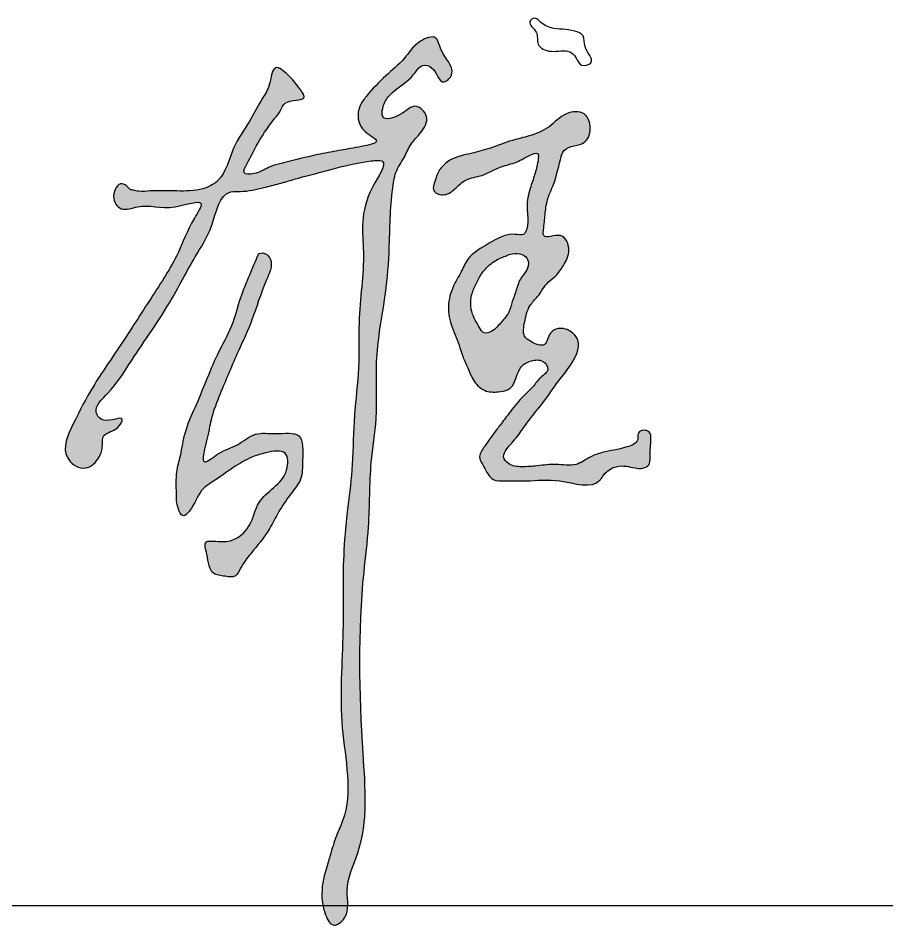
# Model space of a CAD drawing. Extents: x 30064 to 135164, y 17999 to 492668.
# Drawn here: x 111712 to 112420, y 91379 to 92123 of the extents above; entities that cross this region are included whole.
import ezdxf

# ---------------------------------------------------------------- set-up
doc = ezdxf.new("R2010")
doc.units = 0
doc.header["$LTSCALE"] = 1000
doc.header["$MEASUREMENT"] = 0
doc.layers.add('文字和字符', color=7, linetype='Continuous')

msp = doc.modelspace()

# ---------------------------------------------------------------- hatches: boundary and pattern name
at = {"layer": '文字和字符'}
h = msp.add_hatch(color=6, dxfattribs=at)
edge = h.paths.add_edge_path()
edge.add_spline(control_points=[(111819.29, 91981.94), (111819.53, 91981.94), (111844.03, 91982.06), (111859.39, 91981.59), (111880.75, 91992.03), (111884.78, 92016.98), (111900.08, 92037.16), (111909.1, 92055.64), (111917.75, 92067.93), (111918.81, 92087.53), (111933.77, 92075.37), (111938.66, 92068.48), (111949.96, 92054.07), (111928.92, 92057.72), (111925.87, 92046.78), (111916.55, 92036.43), (111906.71, 92021.08), (111900.54, 92008.01), (111892.98, 91995.24), (111906.89, 91995.68), (111916.3, 92002.35), (111935.63, 92006.68), (111954.67, 92011.66), (111975.62, 92015.27), (111988.24, 92017.58), (112010.09, 92021.86), (111988.18, 92031.41), (111987.41, 92048.65), (111998.42, 92063.03), (112010.42, 92075.61), (112027.32, 92089.12), (112035.4, 92103.57), (112052.58, 92110.14), (112055.84, 92097.81), (112060.67, 92090.02), (112066.83, 92081.16), (112064.19, 92073.61), (112055.06, 92067.72), (112052.6, 92083.15), (112039.61, 92085.74), (112032.18, 92072.27), (112019.64, 92065.92), (112010.9, 92055.97), (112008.69, 92049.09), (112007.41, 92038.33), (112025.23, 92043.34), (112034.85, 92055.13), (112048.44, 92041.87), (112040.35, 92029.3), (112031.56, 92020.57), (112026.55, 92008.56), (112019.98, 91999.42), (112015.05, 91976.2), (112015, 91944.74), (112012.64, 91902.62), (112006.17, 91869.17), (112002.76, 91833.53), (112005.47, 91798.52), (111997.69, 91755.09), (111998.8, 91712.99), (111988.53, 91634.2), (111990.25, 91546.12), (111998.18, 91456.59), (111976.4, 91414.82), (111983.28, 91391.82), (111967.44, 91379.2), (111954.55, 91407.27), (111963.58, 91429.96), (111970.28, 91454.87), (111985.91, 91486.92), (111971.42, 91545.93), (111977.87, 91618.44), (111975.68, 91678.94), (111980.27, 91724.02), (111985.15, 91760.55), (111984.74, 91798.56), (111990.5, 91837.09), (111988.29, 91881.23), (111996.5, 91932.59), (111988.15, 91970.38), (112016.02, 92008.44), (111987.14, 92005.03), (111966.76, 91999.37), (111941.49, 91992.93), (111924.53, 91987.81), (111909.92, 91984.19), (111897.08, 91981.04), (111875.96, 91982.68), (111871.29, 91951.72), (111853.16, 91924.93), (111833.22, 91885.04), (111806.35, 91848.52), (111789.33, 91820.08), (111771.06, 91804.36), (111782.04, 91790.98), (111800.28, 91800.84), (111791.97, 91785.4), (111778.88, 91785.05), (111782.16, 91766.87), (111766.68, 91750.27), (111744.7, 91767.07), (111757.79, 91795.32), (111772.71, 91823.95), (111796.42, 91857.68), (111818.97, 91893.37), (111842.3, 91928.58), (111849.9, 91952.1), (111866.78, 91977.58), (111832.12, 91964.14), (111815.7, 91972.95), (111795.22, 91964.15), (111786.33, 91977.21), (111793.92, 91990.43), (111800.47, 91986.02), (111802.47, 91982.93), (111806.12, 91982.61), (111810.63, 91980.9), (111819.19, 91981.94), (111819.29, 91981.94)], knot_values=[0, 0, 0, 0, 30.010681, 59.710914, 78.593199, 120.407305, 154.524141, 185.004149, 203.061643, 222.774317, 238.80713, 258.455944, 270.333782, 293.330836, 302.766156, 314.154011, 351.592667, 373.783884, 384.727657, 395.744414, 413.857163, 437.957453, 474.261753, 498.637383, 521.996218, 540.039757, 556.440551, 586.981856, 599.46137, 631.292047, 659.861277, 686.798362, 704.454635, 714.77327, 731.806988, 745.746399, 755.60273, 762.331918, 783.607358, 794.2488, 808.935268, 839.224822, 854.000646, 861.29652, 870.524529, 890.282084, 910.927322, 927.245681, 946.958313, 963.356978, 980.390735, 1000.003082, 1009.515457, 1078.314372, 1130.678307, 1184.843128, 1219.935368, 1279.461792, 1329.992924, 1402.614913, 1454.086505, 1659.988392, 1772.185683, 1817.246483, 1847.677046, 1862.240127, 1879.608782, 1944.488332, 1967.79145, 1986.349178, 2091.415626, 2201.453187, 2292.790848, 2342.000053, 2390.03078, 2446.006624, 2499.916829, 2551.206876, 2630.928051, 2705.368541, 2736.511304, 2751.139397, 2799.882761, 2838.437816, 2856.100871, 2874.060326, 2900.839764, 2911.90203, 2956.44123, 2995.684828, 3055.617738, 3138.927419, 3179.415616, 3204.798199, 3217.112426, 3237.828089, 3249.032304, 3266.585733, 3281.97368, 3312.759311, 3333.895438, 3372.534497, 3420.293911, 3476.863372, 3540.284988, 3599.822241, 3643.146119, 3661.15915, 3690.737213, 3733.200125, 3751.837118, 3768.448916, 3785.656639, 3792.541545, 3796.752385, 3800.355287, 3806.580356, 3819.839144, 3819.839144, 3819.839144, 3819.839144], degree=3, periodic=0)
h = msp.add_hatch(color=6, dxfattribs=at)
edge = h.paths.add_edge_path()
edge.add_spline(control_points=[(112052.64, 91993.33), (112052.7, 91993.52), (112064.02, 92011.75), (112080.48, 92011.55), (112097.84, 92017.12), (112113.13, 92023.09), (112129.69, 92026.8), (112145.58, 92033.14), (112156.24, 92046.17), (112174.07, 92047.91), (112179.83, 92034.21), (112175.61, 92017.65), (112157.09, 92019.62), (112152.58, 92002.42), (112149.82, 91989.65), (112143.25, 91975.93), (112141.29, 91963.91), (112140.84, 91954.59), (112138.61, 91941.01), (112156.54, 91950.32), (112162.93, 91932.96), (112157.01, 91921.89), (112151.29, 91912.92), (112141.85, 91906.67), (112137.07, 91896.75), (112127.17, 91887.62), (112125.08, 91876.12), (112122.62, 91863.97), (112130.72, 91858.1), (112142.82, 91853.09), (112144.01, 91866.22), (112153.41, 91871.26), (112162.38, 91868.21), (112171.5, 91858.39), (112164.33, 91840.92), (112151.84, 91826.91), (112140.43, 91809.22), (112127.79, 91795.02), (112118.76, 91780.97), (112111.29, 91773.4), (112106.05, 91765.08), (112112.43, 91757.64), (112122.98, 91756.57), (112135.95, 91757.64), (112150.6, 91759.84), (112166.37, 91756.44), (112177.38, 91765.07), (112191.51, 91769.94), (112203.97, 91771.2), (112218.65, 91776.6), (112215.96, 91787.03), (112227.68, 91787.32), (112227.98, 91778.9), (112227.42, 91771.97), (112227.01, 91765.17), (112227.17, 91758.13), (112218.57, 91753.93), (112209.69, 91757.88), (112198.11, 91757.57), (112190.39, 91752.63), (112181.8, 91737.48), (112153.74, 91748.23), (112129.41, 91744.94), (112111.74, 91745.66), (112097.07, 91745.05), (112092.53, 91755.98), (112086.02, 91765.49), (112092.94, 91774.58), (112098.35, 91782.59), (112105.08, 91791.41), (112112.86, 91801.6), (112121.1, 91812.66), (112131.49, 91821.27), (112136.68, 91829.81), (112146.29, 91835.51), (112139.45, 91844.93), (112130.84, 91843.83), (112122.52, 91840.53), (112118.05, 91831.46), (112115.36, 91820.36), (112103.83, 91817.95), (112092.66, 91817.3), (112082.55, 91826.07), (112078.91, 91837.24), (112074.02, 91846.72), (112070.77, 91858.99), (112064.09, 91872.26), (112061.19, 91890.29), (112066.37, 91904.82), (112073.33, 91916.04), (112078.84, 91929.92), (112096.25, 91939.07), (112110.84, 91948.53), (112125.18, 91944.84), (112128.41, 91957.38), (112125.59, 91969.12), (112128.78, 91983.12), (112133.14, 91995.5), (112135.4, 92003.57), (112136.68, 92014.44), (112125.65, 92009.62), (112117.74, 92004.51), (112102.86, 92001.64), (112091.14, 91993.68), (112076.76, 91992.63), (112068.48, 91983.71), (112060.5, 91977.73), (112046.77, 91979.76), (112052.61, 91993.21), (112052.64, 91993.33)], knot_values=[0, 0, 0, 0, 24.512001, 49.882294, 72.277412, 98.738469, 118.409447, 143.109669, 167.776883, 187.618262, 203.042037, 222.126752, 247.275306, 258.48372, 289.86628, 303.795246, 321.379231, 338.707377, 347.328395, 366.307106, 385.237264, 403.506228, 418.562709, 428.786369, 449.648574, 463.118664, 483.023077, 498.54091, 507.708607, 523.614939, 538.272825, 548.331434, 564.446663, 573.613544, 601.356343, 627.727416, 655.753502, 687.468657, 707.386499, 724.030195, 733.822997, 742.988374, 758.369859, 776.521682, 797.368312, 820.285411, 838.875384, 852.53501, 881.495768, 896.424896, 904.484831, 916.221913, 924.49056, 934.624145, 946.353648, 953.359124, 961.492881, 980.267656, 992.004738, 1008.557493, 1015.80342, 1061.650078, 1099.490071, 1123.473109, 1136.892554, 1154.792681, 1167.453766, 1180.555905, 1196.223819, 1209.542153, 1226.270416, 1249.735518, 1266.970627, 1281.05191, 1293.130439, 1303.91699, 1316.71909, 1326.731209, 1339.888064, 1357.279911, 1369.076666, 1385.0742, 1402.881823, 1419.32573, 1433.82478, 1447.087554, 1471.921893, 1495.500471, 1520.791964, 1533.894554, 1550.83807, 1581.024251, 1611.984954, 1621.45011, 1633.096343, 1654.387173, 1674.742462, 1691.115782, 1707.380906, 1715.678547, 1723.570803, 1743.940975, 1761.902668, 1783.344225, 1802.439161, 1818.418402, 1831.919163, 1844.453477, 1860.498716, 1860.498716, 1860.498716, 1860.498716], degree=3, periodic=0)
edge = h.paths.add_edge_path(flags=16)
edge.add_spline(control_points=[(112107.03, 91927.99), (112106.9, 91927.93), (112095.23, 91922.21), (112089.74, 91914.87), (112085.07, 91906.01), (112081.3, 91897.96), (112080.42, 91889.31), (112081.76, 91881.8), (112084.94, 91875.54), (112087.96, 91870.63), (112091.23, 91864.49), (112100.14, 91868.04), (112105.53, 91874.85), (112112.47, 91882.49), (112114.37, 91891.72), (112118.01, 91900.4), (112120.19, 91909.84), (112126.52, 91916.36), (112128.91, 91924.09), (112124.33, 91930.41), (112116.82, 91931.5), (112112.13, 91930.11), (112107.07, 91928), (112107.03, 91927.99)], knot_values=[0, 0, 0, 0, 17.49913, 30.768414, 43.809406, 57.820521, 67.761158, 79.395962, 89.172864, 96.402516, 104.532234, 113.624822, 128.719094, 142.570854, 155.091253, 167.081152, 182.063386, 194.044375, 204.792336, 212.007375, 223.839632, 231.821798, 237.531752, 237.531752, 237.531752, 237.531752], degree=3, periodic=0)
h = msp.add_hatch(color=6, dxfattribs=at)
edge = h.paths.add_edge_path()
edge.add_spline(control_points=[(111907.35, 91929.9), (111907.28, 91929.72), (111898.92, 91910.13), (111892.54, 91894.84), (111886.58, 91870.76), (111873.94, 91849.59), (111865, 91826.92), (111856.17, 91805.7), (111847.14, 91786.2), (111844.69, 91767.84), (111839.93, 91751.7), (111840.79, 91736.53), (111840.42, 91725.15), (111846.19, 91713.96), (111856.14, 91727.11), (111859.76, 91738.89), (111875.06, 91747.45), (111887.16, 91756.83), (111900.76, 91764.78), (111914.02, 91768.64), (111932.13, 91772.14), (111931.84, 91743.87), (111906.33, 91734.5), (111902.66, 91708.08), (111886.51, 91694.77), (111874.21, 91696.1), (111862.25, 91696.74), (111866.87, 91682.58), (111867.06, 91669.14), (111879.79, 91667.78), (111889.44, 91666.1), (111893.84, 91676.83), (111903.36, 91688.86), (111915.68, 91703.16), (111924.19, 91721.1), (111932.89, 91733.96), (111943.83, 91746.91), (111943.13, 91763), (111945.19, 91787.03), (111921.68, 91782.7), (111904.59, 91786.06), (111890.47, 91773.3), (111876.83, 91770.47), (111858.21, 91753.92), (111866.7, 91782.02), (111868.83, 91797.83), (111878.58, 91822.25), (111889.59, 91848.16), (111903.79, 91878.69), (111910.76, 91903.49), (111920.26, 91922.37), (111914.26, 91932.74), (111907.38, 91929.95), (111907.35, 91929.9)], knot_values=[0, 0, 0, 0, 24.542793, 52.435959, 85.650583, 121.512598, 155.916917, 186.540407, 217.474406, 244.606868, 263.102829, 287.388558, 305.597528, 314.527085, 327.332873, 353.193682, 372.630675, 395.352625, 418.617204, 435.772151, 457.249665, 475.959444, 524.49024, 552.742939, 580.507685, 599.437854, 607.362997, 621.159879, 644.090151, 657.95728, 669.398503, 679.892715, 700.008206, 736.031643, 756.664286, 782.242284, 801.590045, 823.390719, 851.090423, 877.54929, 900.135028, 924.011869, 947.574779, 965.855715, 994.232281, 1016.328926, 1045.309406, 1098.032674, 1136.336698, 1183.774373, 1208.195694, 1217.866995, 1225.149506, 1225.149506, 1225.149506, 1225.149506], degree=3, periodic=0)

# ---------------------------------------------------------------- linework, layer by layer
msp.add_line((105180.82, 91398.87), (113180.82, 91398.87))
at = {"layer": '文字和字符', "color": 6}
for points, start_tangent, end_tangent in [([(112136.13, 92121.29), (112146.29, 92115.04), (112155.67, 92113.87), (112165.44, 92112.31), (112172.48, 92108.4), (112174.04, 92099.81), (112178.73, 92086.53), (112171.3, 92084.58), (112166.61, 92090.83), (112161.53, 92095.51), (112146.29, 92095.9), (112135.74, 92101.76), (112134.17, 92111.53), (112129.09, 92120.12), (112133, 92122.86), (112136.13, 92121.29)], (0.676765, -0.736199), (0.676765, -0.736199)), ([(111819.29, 91981.94), (111840.92, 91981.94), (111862.25, 91983.73), (111874.19, 91990.25), (111887.44, 92017.32), (111899.98, 92038.46), (111910.79, 92057.58), (111916.61, 92069.22), (111921.6, 92082.52), (111931.59, 92076.7), (111940.74, 92065.9), (111944.89, 92058.41), (111929.09, 92053.43), (111925.62, 92047.58), (111920.77, 92040.96), (111905.8, 92018.51), (111898.31, 92004.38), (111895.82, 91996.9), (111903.71, 91996.08), (111915.78, 92001.06), (111932.42, 92006.04), (111957.89, 92012.02), (111975.16, 92015.22), (111991.71, 92018.28), (112003.95, 92022.67), (111994.8, 92030.15), (111990.64, 92051.76), (111995.64, 92059.25), (112011.44, 92075.87), (112026.41, 92090), (112039.72, 92104.13), (112052.2, 92106.63), (112055.53, 92099.98), (112061.35, 92089.17), (112065.51, 92080.03), (112063.01, 92073.38), (112058.85, 92070.88), (112048.87, 92082.52), (112041.39, 92084.18), (112033.9, 92076.7), (112017.26, 92062.57), (112010.61, 92054.26), (112008.94, 92049.27), (112008.94, 92042.62), (112023.09, 92044.28), (112036.39, 92050.93), (112044.71, 92042.62), (112039.72, 92029.32), (112032.24, 92020.18), (112026.41, 92009.37), (112019.76, 91996.9), (112018.09, 91990.25), (112014.48, 91940.8), (112011.83, 91903.16), (112006.05, 91864.56), (112003.87, 91839.36), (112003.67, 91796.46), (111999.64, 91760.27), (111997.34, 91707.99), (111993.7, 91671.07), (111992.98, 91522.69), (111988.61, 91441.96), (111979.88, 91410.68), (111977.69, 91388.86), (111968.96, 91383.04), (111961.68, 91393.22), (111966.05, 91439.77), (111971.14, 91455.78), (111976.24, 91468.14), (111975.99, 91543.86), (111976.47, 91623.15), (111977.28, 91688.97), (111980.49, 91724.29), (111984.13, 91758.71), (111985.83, 91799.01), (111989.28, 91837.71), (111989.67, 91874.67), (111993.2, 91932.01), (112000.73, 91985.13), (112008.46, 92006.2), (111997.92, 92006.2), (111963.61, 91998.65), (111936.78, 91991.45), (111924.55, 91987.93), (111912.01, 91984.71), (111892.96, 91981.6), (111885, 91981.25), (111869.21, 91953.31), (111856.03, 91928.28), (111834.85, 91890.65), (111801.89, 91840.46), (111784.63, 91816.94), (111775.21, 91801.26), (111781.49, 91794.98), (111796.4, 91795.77), (111792.48, 91788.71), (111781.49, 91782.44), (111779.92, 91771.46), (111764.23, 91755.78), (111751.67, 91764.4), (111756.38, 91791.85), (111772.6, 91822.2), (111795.03, 91856.24), (111819.94, 91894.57), (111841.91, 91931.42), (111855.25, 91959.65), (111860.74, 91971.41), (111839.55, 91969.06), (111808.95, 91969.06), (111795.61, 91967.49), (111789.34, 91977.68), (111796.4, 91987.88), (111800.68, 91985.37), (111802.83, 91983.23), (111805.35, 91982.6), (111809.74, 91981.67), (111819.29, 91981.94)], (1, 0), (1, 0)), ([(112052.64, 91993.33), (112063.83, 92007), (112081.24, 92012.59), (112096.78, 92016.94), (112114.81, 92023.15), (112128.49, 92026.88), (112144.65, 92034.34), (112158.95, 92044.9), (112173.25, 92044.9), (112178.22, 92034.96), (112173.87, 92021.91), (112157.08, 92015.08), (112153.98, 92007.62), (112147.76, 91985.88), (112144.03, 91976.56), (112141.54, 91964.13), (112140.3, 91951.71), (112140.3, 91945.5), (112153.98, 91945.5), (112160.81, 91933.69), (112156.46, 91921.27), (112149.99, 91912.55), (112144.35, 91907.82), (112135.33, 91895.79), (112129.11, 91888.34), (112124.76, 91874.67), (112124.76, 91863.49), (112129.73, 91859.14), (112140.92, 91856.65), (112145.89, 91865.97), (112152.11, 91869.7), (112163.3, 91866.59), (112167.65, 91861.62), (112163.63, 91842.04), (112152.34, 91826.75), (112140.58, 91810.33), (112126.43, 91792.38), (112118.01, 91780.75), (112110.33, 91771.54), (112107.64, 91765.02), (112111.48, 91759.64), (112122.24, 91756.96), (112135.3, 91757.72), (112150.27, 91758.88), (112166.79, 91758.88), (112178.7, 91765.02), (112187.91, 91768.47), (112208.27, 91773.08), (112217.1, 91779.22), (112217.87, 91784.98), (112226.32, 91785.36), (112227.86, 91779.6), (112227.47, 91772.31), (112227.09, 91763.87), (112226.32, 91758.88), (112221.33, 91755.81), (112207.89, 91757.34), (112199.44, 91756.96), (112189.45, 91750.43), (112186.38, 91746.21), (112153.35, 91745.44), (112126.08, 91745.44), (112108.79, 91745.44), (112099.19, 91746.59), (112091.51, 91756.96), (112088.05, 91765.4), (112092.28, 91773.85), (112098.81, 91783.06), (112104.57, 91790.73), (112111.87, 91800.33), (112122.62, 91813.38), (112131.42, 91822.14), (112137.98, 91829.88), (112143.75, 91836.41), (112139.52, 91842.93), (112130.3, 91843.32), (112123.77, 91840.25), (112118.78, 91832.19), (112113.02, 91821.06), (112104.95, 91818.37), (112093.43, 91818.75), (112083.45, 91826.81), (112078.45, 91837.56), (112074.25, 91847.13), (112071.27, 91856.21), (112064.83, 91872.91), (112062.65, 91889.76), (112068.09, 91907.15), (112072.65, 91915.42), (112078.43, 91926.18), (112095.84, 91939.23), (112116.91, 91946.55), (112123.73, 91946.55), (112127.14, 91954.22), (112126.72, 91969.56), (112129.31, 91984), (112132.93, 91995.23), (112135.67, 92006.62), (112135.24, 92012.59), (112129.7, 92011.31), (112116.49, 92004.92), (112104.12, 92001.08), (112090.05, 91994.69), (112076.84, 91990.86), (112067.89, 91983.62), (112059.36, 91978.93), (112050.83, 91981.91), (112052.64, 91993.33)], (0.284283, 0.95874), (0.284283, 0.95874)), ([(111907.35, 91929.9), (111900.43, 91913.62), (111893.1, 91894.9), (111885.77, 91872.12), (111874.37, 91848.92), (111864.6, 91826.14), (111856.05, 91805.79), (111847.91, 91785.04), (111843.83, 91765.91), (111840.98, 91752.89), (111840.58, 91735.4), (111842.21, 91722.38), (111845.87, 91717.09), (111852.79, 91723.19), (111862.56, 91739.06), (111873.97, 91747.2), (111887.4, 91756.56), (111902.06, 91764.69), (111913.87, 91768.36), (111929.34, 91767.95), (111930.56, 91754.52), (111908.03, 91727.77), (111900.08, 91709.03), (111884.45, 91696.54), (111870.81, 91696.25), (111865.13, 91695.68), (111865.41, 91685.74), (111870.81, 91670.13), (111880.47, 91667.57), (111888.71, 91667.86), (111892.97, 91674.1), (111901.21, 91686.03), (111916.84, 91706.76), (111923.94, 91719.82), (111934.17, 91735.15), (111941.85, 91746.8), (111943.55, 91762.41), (111940.5, 91782.14), (111921.52, 91783.95), (111905.25, 91783.5), (111890.34, 91774.92), (111874.97, 91767.69), (111863.67, 91760.91), (111865.93, 91781.24), (111869.29, 91796.81), (111876.33, 91816.47), (111891.24, 91851.41), (111902.18, 91876.76), (111913.88, 91908.88), (111917.4, 91926.12), (111912.47, 91931.05), (111907.35, 91929.9)], (-0.394162, -0.919041), (-0.394162, -0.919041)), ([(112107.03, 91927.99), (112096.15, 91921.61), (112089.77, 91914.49), (112085.27, 91906.24), (112081.52, 91896.86), (112080.77, 91889.74), (112082.27, 91881.49), (112085.27, 91875.12), (112087.9, 91870.62), (112091.65, 91866.12), (112098.03, 91867.62), (112105.91, 91875.12), (112111.84, 91883.15), (112114.67, 91891.71), (112117.54, 91899.86), (112121.29, 91909.99), (112126.17, 91917.11), (112127.69, 91924.71), (112124.7, 91928.96), (112116.41, 91930.98), (112110.85, 91929.52), (112107.03, 91927.99)], (-0.928724, -0.370772), (-0.928724, -0.370772))]:
    msp.add_spline(points, degree=3, dxfattribs=dict(at, start_tangent=start_tangent, end_tangent=end_tangent))

doc.saveas('drawing.dxf')
